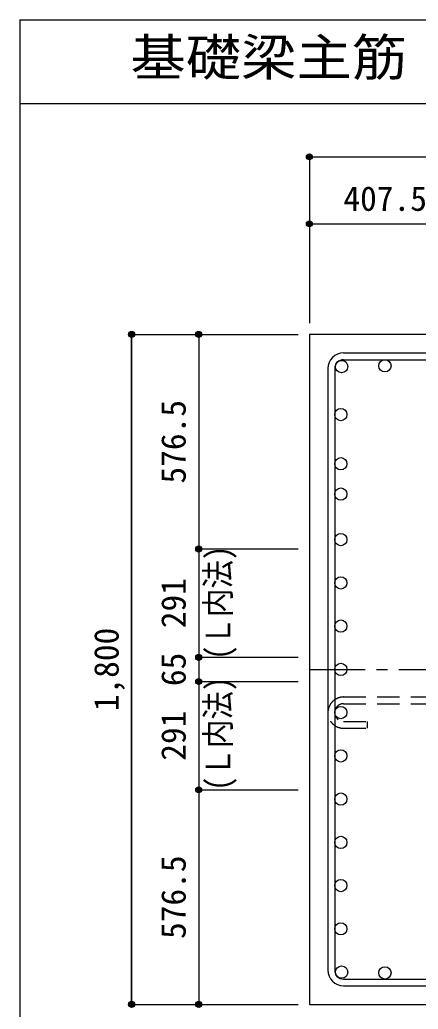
# Model space of a CAD drawing. Units: millimetres at full size, sheet at 1:30; details may follow other scales. Extents: x -5973 to 5954, y -4195 to 4201.
# Drawn here: x -5973 to -4904, y 1543 to 4201 of the extents above; entities that cross this region are included whole.
import ezdxf
from ezdxf.enums import TextEntityAlignment as Align

# ---------------------------------------------------------------- set-up
doc = ezdxf.new("R2010")
doc.units = ezdxf.units.MM
doc.header["$LTSCALE"] = 30
doc.header["$PDMODE"] = 32
doc.header["$PDSIZE"] = 15
doc.linetypes.add('CHAIN1', pattern=[8, 5, -1, 1, -1])
doc.linetypes.add('DASHED2', pattern=[3, 2, -1])
for name, color, linetype in [('0-1_躯体線', 2, 'Continuous'), ('0-3_立上り筋', 3, 'Continuous'), ('0-4_フープ筋', 7, 'Continuous'), ('0-7_文字', 4, 'Continuous'), ('0-C', 7, 'DASHED2'), ('0-D_寸法', 4, 'Continuous'), ('6-7_文字', 7, 'Continuous'), ('F-0_枠', 6, 'Continuous')]:
    doc.layers.add(name, color=color, linetype=linetype)
doc.styles.add('ＭＳ ゴシック', font='')
doc.styles.get('ＭＳ ゴシック').set_extended_font_data('MS Gothic')

msp = doc.modelspace()

# ---------------------------------------------------------------- linework, layer by layer
at = {"layer": '0-1_躯体線'}
for p, q in [((-2995.8, 3356.03), (-5195.8, 3356.03)), ((-5195.8, 3356.03), (-5195.8, 1556.03)), ((-5195.8, 1556.03), (-4571.8, 1556.03))]:
    msp.add_line(p, q, dxfattribs=at)
at = {"layer": '0-3_立上り筋'}
for centre in [(-5109.1, 3269.33), (-4992.92, 3271.53), (-5111.3, 3140.33), (-5111.3, 3008.33), (-5111.3, 2927.03), (-5111.3, 2804.59), (-5111.3, 2688.4), (-5111.3, 2572.22), (-5111.3, 2456.03), (-5111.3, 2339.84), (-5111.3, 2223.66), (-5111.3, 2107.47), (-5111.3, 1991.29), (-5111.3, 1875.1), (-5111.3, 1758.91), (-5109.1, 1642.73), (-4992.92, 1640.53)]:
    msp.add_circle(centre, 16.5, dxfattribs=at)
at = {"layer": '0-4_フープ筋'}
for p, q in [((-5103.8, 3306.03), (-3487.8, 3306.03)), ((-5103.8, 3288.03), (-3487.8, 3288.03)), ((-5145.8, 3264.03), (-5145.8, 1648.03)), ((-5127.8, 3264.03), (-5127.8, 1648.03)), ((-5103.8, 1624.03), (-3487.8, 1624.03)), ((-5103.8, 1606.03), (-3487.8, 1606.03))]:
    msp.add_line(p, q, dxfattribs=at)
for centre, radius, start, end in [((-5103.8, 3264.03), 42, 90, 180), ((-5103.8, 3264.03), 24, 90, 180), ((-5103.8, 1648.03), 42, 180, 270), ((-5103.8, 1648.03), 24, 180, 270)]:
    msp.add_arc(centre, radius, start, end, dxfattribs=at)
at = {"layer": '0-C'}
for p, q in [((-5103.8, 2381.84), (-3487.8, 2381.84)), ((-5103.8, 2363.84), (-3487.8, 2363.84)), ((-5103.8, 2315.84), (-5039.8, 2315.84))]:
    msp.add_line(p, q, dxfattribs=at)
msp.add_lwpolyline([(-5103.8, 2297.84), (-5039.8, 2297.84), (-5039.8, 2315.84)], dxfattribs=at)
for radius in [42, 24]:
    msp.add_arc((-5103.8, 2339.84), radius, 90, 270, dxfattribs=at)
at = {"layer": '0-D_寸法'}
for p, q in [((-5195.8, 3833.07), (-5195.8, 3653.07)), ((-5195.8, 3833.07), (-5195.8, 3653.07)), ((-5195.8, 3833.07), (-3395.8, 3833.07)), ((-5195.8, 3833.07), (-3395.8, 3833.07)), ((-5195.8, 3653.07), (-4788.3, 3653.07)), ((-5195.8, 3653.07), (-5195.8, 3386.03)), ((-5195.8, 3653.07), (-5195.8, 3386.03)), ((-5672.84, 3356.03), (-5492.84, 3356.03)), ((-5672.84, 3356.03), (-5492.84, 3356.03)), ((-5672.84, 3356.03), (-5672.84, 1556.03)), ((-5672.84, 1556.03), (-5672.84, 3356.03)), ((-5492.84, 3356.03), (-5492.84, 2779.53)), ((-5492.84, 3356.03), (-5225.8, 3356.03)), ((-5492.84, 2779.53), (-5225.8, 2779.53)), ((-5492.84, 2779.53), (-5492.84, 2488.53)), ((-5492.84, 2488.53), (-5225.8, 2488.53)), ((-5492.84, 2488.53), (-5492.84, 2423.53)), ((-5492.84, 2423.53), (-5225.8, 2423.53)), ((-5492.84, 2423.53), (-5492.84, 2132.53)), ((-5492.84, 2132.53), (-5225.8, 2132.53)), ((-5492.84, 2132.53), (-5492.84, 1556.03)), ((-5672.84, 1556.03), (-5492.84, 1556.03)), ((-5492.84, 1556.03), (-5225.8, 1556.03)), ((-5492.84, 1556.03), (-5225.8, 1556.03))]:
    msp.add_line(p, q, dxfattribs=at)
at = {"layer": '0-D_寸法', "linetype": 'CHAIN1'}
msp.add_line((-5195.8, 2456.03), (-3395.8, 2456.03), dxfattribs=at)
at = {"layer": '0-D_寸法'}
for centre, radius in [((-5195.8, 3833.07), 8), ((-5195.8, 3833.07), 7.2), ((-5195.8, 3833.07), 6.4), ((-5195.8, 3833.07), 5.6), ((-5195.8, 3833.07), 4.8), ((-5195.8, 3833.07), 4), ((-5195.8, 3833.07), 3.2), ((-5195.8, 3833.07), 2.4), ((-5195.8, 3833.07), 1.6), ((-5195.8, 3833.07), 0.8), ((-5195.8, 3653.07), 8), ((-5195.8, 3653.07), 8), ((-5195.8, 3653.07), 7.2), ((-5195.8, 3653.07), 7.2), ((-5195.8, 3653.07), 6.4), ((-5195.8, 3653.07), 6.4), ((-5195.8, 3653.07), 5.6), ((-5195.8, 3653.07), 5.6), ((-5195.8, 3653.07), 4.8), ((-5195.8, 3653.07), 4.8), ((-5195.8, 3653.07), 4), ((-5195.8, 3653.07), 4), ((-5195.8, 3653.07), 3.2), ((-5195.8, 3653.07), 3.2), ((-5195.8, 3653.07), 2.4), ((-5195.8, 3653.07), 2.4), ((-5195.8, 3653.07), 1.6), ((-5195.8, 3653.07), 1.6), ((-5195.8, 3653.07), 0.8), ((-5195.8, 3653.07), 0.8), ((-5672.84, 3356.03), 8), ((-5672.84, 3356.03), 7.2), ((-5672.84, 3356.03), 6.4), ((-5672.84, 3356.03), 5.6), ((-5672.84, 3356.03), 4.8), ((-5672.84, 3356.03), 4), ((-5672.84, 3356.03), 3.2), ((-5672.84, 3356.03), 2.4), ((-5672.84, 3356.03), 1.6), ((-5672.84, 3356.03), 0.8), ((-5492.84, 3356.03), 8), ((-5492.84, 3356.03), 8), ((-5492.84, 3356.03), 7.2), ((-5492.84, 3356.03), 7.2), ((-5492.84, 3356.03), 6.4), ((-5492.84, 3356.03), 6.4), ((-5492.84, 3356.03), 5.6), ((-5492.84, 3356.03), 5.6), ((-5492.84, 3356.03), 4.8), ((-5492.84, 3356.03), 4.8), ((-5492.84, 3356.03), 4), ((-5492.84, 3356.03), 4), ((-5492.84, 3356.03), 3.2), ((-5492.84, 3356.03), 3.2), ((-5492.84, 3356.03), 2.4), ((-5492.84, 3356.03), 2.4), ((-5492.84, 3356.03), 1.6), ((-5492.84, 3356.03), 1.6), ((-5492.84, 3356.03), 0.8), ((-5492.84, 3356.03), 0.8), ((-5492.84, 2779.53), 8), ((-5492.84, 2779.53), 8), ((-5492.84, 2779.53), 7.2), ((-5492.84, 2779.53), 7.2), ((-5492.84, 2779.53), 6.4), ((-5492.84, 2779.53), 6.4), ((-5492.84, 2779.53), 5.6), ((-5492.84, 2779.53), 5.6), ((-5492.84, 2779.53), 4.8), ((-5492.84, 2779.53), 4.8), ((-5492.84, 2779.53), 4), ((-5492.84, 2779.53), 4), ((-5492.84, 2779.53), 3.2), ((-5492.84, 2779.53), 3.2), ((-5492.84, 2779.53), 2.4), ((-5492.84, 2779.53), 2.4), ((-5492.84, 2779.53), 1.6), ((-5492.84, 2779.53), 1.6), ((-5492.84, 2779.53), 0.8), ((-5492.84, 2779.53), 0.8), ((-5492.84, 2488.53), 8), ((-5492.84, 2488.53), 8), ((-5492.84, 2488.53), 7.2), ((-5492.84, 2488.53), 7.2), ((-5492.84, 2488.53), 6.4), ((-5492.84, 2488.53), 6.4), ((-5492.84, 2488.53), 5.6), ((-5492.84, 2488.53), 5.6), ((-5492.84, 2488.53), 4.8), ((-5492.84, 2488.53), 4.8), ((-5492.84, 2488.53), 4), ((-5492.84, 2488.53), 4), ((-5492.84, 2488.53), 3.2), ((-5492.84, 2488.53), 3.2), ((-5492.84, 2488.53), 2.4), ((-5492.84, 2488.53), 2.4), ((-5492.84, 2488.53), 1.6), ((-5492.84, 2488.53), 1.6), ((-5492.84, 2488.53), 0.8), ((-5492.84, 2488.53), 0.8), ((-5492.84, 2423.53), 8), ((-5492.84, 2423.53), 8), ((-5492.84, 2423.53), 7.2), ((-5492.84, 2423.53), 7.2), ((-5492.84, 2423.53), 6.4), ((-5492.84, 2423.53), 6.4), ((-5492.84, 2423.53), 5.6), ((-5492.84, 2423.53), 5.6), ((-5492.84, 2423.53), 4.8), ((-5492.84, 2423.53), 4.8), ((-5492.84, 2423.53), 4), ((-5492.84, 2423.53), 4), ((-5492.84, 2423.53), 3.2), ((-5492.84, 2423.53), 3.2), ((-5492.84, 2423.53), 2.4), ((-5492.84, 2423.53), 2.4), ((-5492.84, 2423.53), 1.6), ((-5492.84, 2423.53), 1.6), ((-5492.84, 2423.53), 0.8), ((-5492.84, 2423.53), 0.8), ((-5492.84, 2132.53), 8), ((-5492.84, 2132.53), 8), ((-5492.84, 2132.53), 7.2), ((-5492.84, 2132.53), 7.2), ((-5492.84, 2132.53), 6.4), ((-5492.84, 2132.53), 6.4), ((-5492.84, 2132.53), 5.6), ((-5492.84, 2132.53), 5.6), ((-5492.84, 2132.53), 4.8), ((-5492.84, 2132.53), 4.8), ((-5492.84, 2132.53), 4), ((-5492.84, 2132.53), 4), ((-5492.84, 2132.53), 3.2), ((-5492.84, 2132.53), 3.2), ((-5492.84, 2132.53), 2.4), ((-5492.84, 2132.53), 2.4), ((-5492.84, 2132.53), 1.6), ((-5492.84, 2132.53), 1.6), ((-5492.84, 2132.53), 0.8), ((-5492.84, 2132.53), 0.8), ((-5672.84, 1556.03), 8), ((-5672.84, 1556.03), 7.2), ((-5672.84, 1556.03), 6.4), ((-5672.84, 1556.03), 5.6), ((-5672.84, 1556.03), 4.8), ((-5672.84, 1556.03), 4), ((-5672.84, 1556.03), 3.2), ((-5672.84, 1556.03), 2.4), ((-5672.84, 1556.03), 1.6), ((-5672.84, 1556.03), 0.8), ((-5492.84, 1556.03), 8), ((-5492.84, 1556.03), 8), ((-5492.84, 1556.03), 7.2), ((-5492.84, 1556.03), 7.2), ((-5492.84, 1556.03), 6.4), ((-5492.84, 1556.03), 6.4), ((-5492.84, 1556.03), 5.6), ((-5492.84, 1556.03), 5.6), ((-5492.84, 1556.03), 4.8), ((-5492.84, 1556.03), 4.8), ((-5492.84, 1556.03), 4), ((-5492.84, 1556.03), 4), ((-5492.84, 1556.03), 3.2), ((-5492.84, 1556.03), 3.2), ((-5492.84, 1556.03), 2.4), ((-5492.84, 1556.03), 2.4), ((-5492.84, 1556.03), 1.6), ((-5492.84, 1556.03), 1.6), ((-5492.84, 1556.03), 0.8), ((-5492.84, 1556.03), 0.8)]:
    msp.add_circle(centre, radius, dxfattribs=at)
at = {"layer": '0-D_寸法', "color": 7}
for p in [(-5195.8, 3833.07), (-5195.8, 3833.07), (-5195.8, 3653.07), (-5195.8, 3653.07), (-5672.84, 3356.03), (-5492.84, 3356.03), (-5492.84, 3356.03), (-5492.84, 2779.53), (-5492.84, 2779.53), (-5492.84, 2488.53), (-5492.84, 2488.53), (-5492.84, 2423.53), (-5492.84, 2423.53), (-5492.84, 2132.53), (-5492.84, 2132.53), (-5672.84, 1556.03), (-5492.84, 1556.03), (-5492.84, 1556.03)]:
    msp.add_point(p, dxfattribs=at)
at = {"layer": 'F-0_枠'}
for q in [(5954.1, 4201.15), (-5972.88, -4195.24)]:
    msp.add_line((-5972.88, 4201.15), q, dxfattribs=at)
at = {"layer": 'F-0_枠', "color": 2}
msp.add_line((-5972.88, 3976.15), (3723.6, 3976.15), dxfattribs=at)

# ---------------------------------------------------------------- texts
at = {"layer": '0-7_文字', "style": 'ＭＳ ゴシック', "width": 0.85}
for p in [(-5388.26, 2482.04), (-5388.26, 2130.03)]:
    msp.add_text('(Ｌ内法)', height=65.98, rotation=90, dxfattribs=at).set_placement(p, align=Align.BOTTOM_LEFT)
at = {"layer": '0-D_寸法', "style": 'ＭＳ ゴシック'}
msp.add_text('407.5', height=65.98, dxfattribs=at).set_placement((-5104.55, 3668.07), align=Align.BOTTOM_LEFT)
for s, p in [('576.5', (-5507.84, 2955.28)), ('291', (-5507.84, 2566.53)), ('1,800', (-5687.84, 2343.53)), ('65', (-5507.84, 2411.03)), ('291', (-5507.84, 2210.53)), ('576.5', (-5507.84, 1731.78))]:
    msp.add_text(s, height=65.98, rotation=90, dxfattribs=at).set_placement(p, align=Align.BOTTOM_LEFT)
at = {"layer": '6-7_文字', "color": 2, "style": 'ＭＳ ゴシック', "width": 1.1}
msp.add_text('\u3000\u3000基礎梁主筋\u3000５本タイプ', height=98.97, dxfattribs=at).set_placement((-5972.88, 4021.15), align=Align.BOTTOM_LEFT)

doc.saveas('drawing.dxf')
